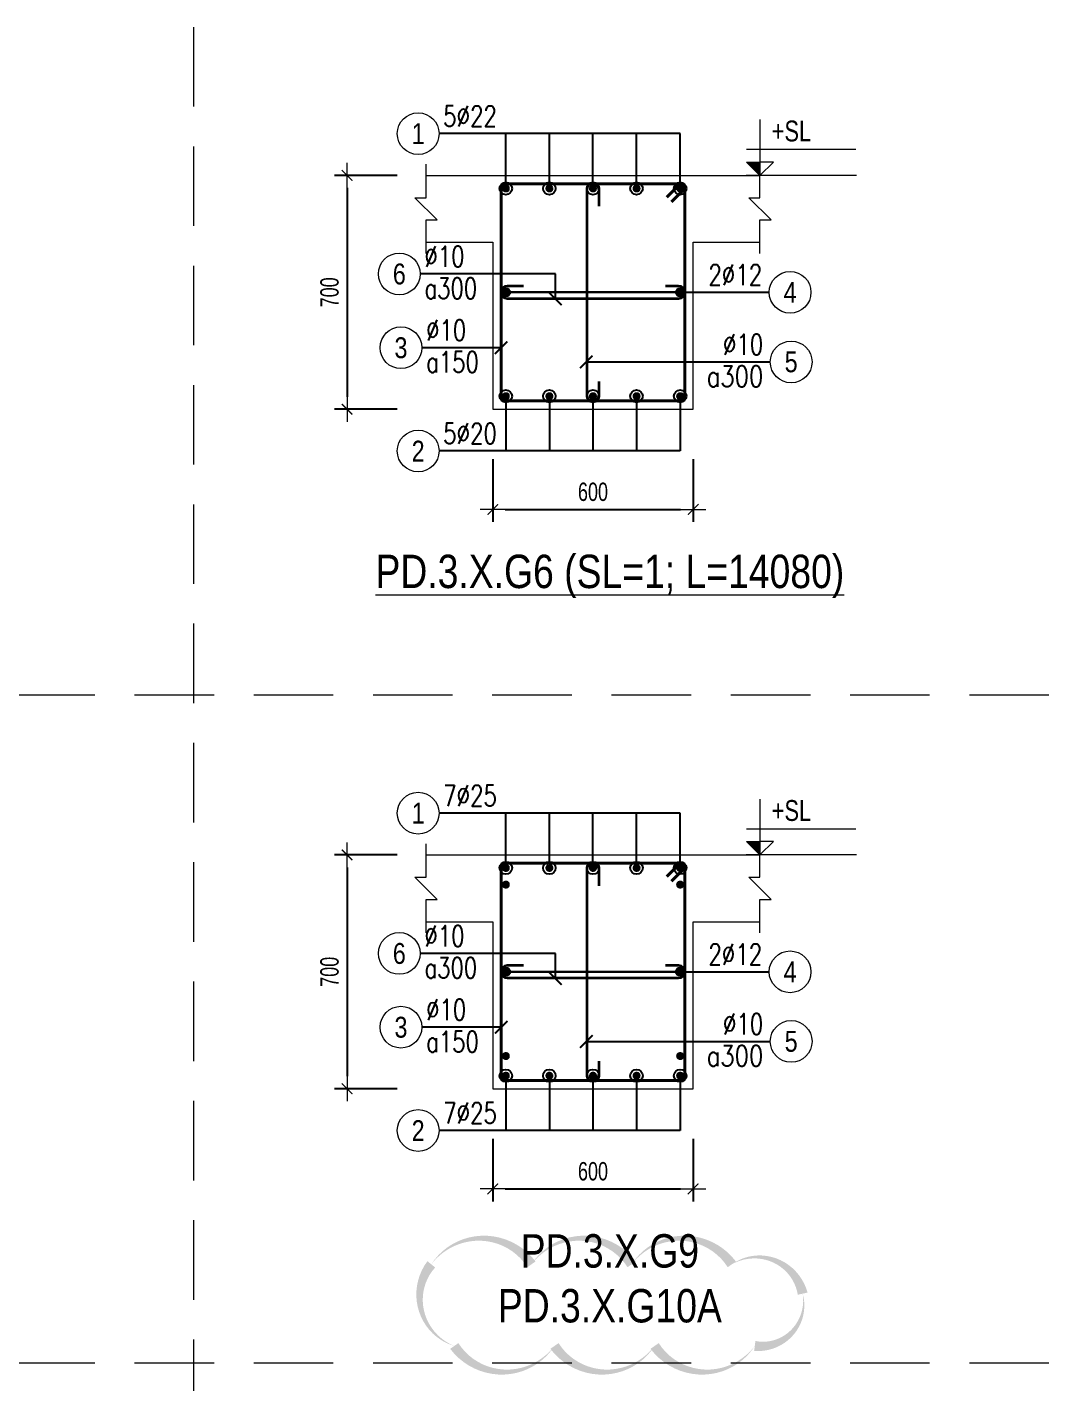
# Model space of a CAD drawing. Header units: millimetres. Extents: x 0 to 264070, y -218202 to 27271.
# Drawn here: x 239985 to 243045, y -191208 to -187149 of the extents above; entities that cross this region are included whole.
import ezdxf
from ezdxf.enums import TextEntityAlignment as Align

# ---------------------------------------------------------------- set-up
doc = ezdxf.new("R2010")
doc.units = ezdxf.units.MM
doc.header["$PDMODE"] = 3
doc.linetypes.add('HIDDEN2', pattern=[4.762499999999999, 3.175, -1.5875])
doc.layers.get('0').update_dxf_attribs({"lineweight": 20})
doc.layers.get('Defpoints').update_dxf_attribs({"color": 151, "lineweight": 9})
doc.layers.add('2020-08-14', color=6, linetype='Continuous', lineweight=20, plot=False)
for name, color, linetype, lineweight in [('NDC_S_ANNO', 7, 'Continuous', 20), ('NDC_S_CONTINUOUS', 3, 'Continuous', 20), ('NDC_S_DIM', 1, 'Continuous', 15), ('NDC_S_HIDDEN', 8, 'HIDDEN2', 13), ('NDC_S_REBAR', 4, 'Continuous', 35), ('NDC_S_STIRRUP', 4, 'Continuous', 40), ('NDC_S_TEXT SYMBOL', 7, 'Continuous', 20), ('NDC_S_THIN LINE', 8, 'Continuous', 9), ('NDC_S_VN TEXT', 7, 'Continuous', 20)]:
    doc.layers.add(name, color=color, linetype=linetype, lineweight=lineweight)
doc.styles.add('ARIAL', font='arial.ttf', dxfattribs={"width": 0.8})
doc.styles.add('NDC_ANNO', font='', dxfattribs={"width": 0.8})
doc.styles.add('NDC_DIM', font='', dxfattribs={"width": 0.75})
doc.styles.add('NDC_EN TXT', font='romans.shx', dxfattribs={"width": 0.8})
doc.styles.get('NDC_ANNO').set_extended_font_data('Dotum')
doc.styles.get('NDC_DIM').set_extended_font_data('Dotum')
doc.dimstyles.new('NDC_dim_25', dxfattribs={"dimscale": 25, "dimtxt": 2.2, "dimasz": 1.5, "dimexe": 1.5, "dimexo": 2.5, "dimgap": 1, "dimtad": 1, "dimdec": 0, "dimzin": 0, "dimdsep": 46, "dimtxsty": 'NDC_DIM', "dimblk": 'DIMMARK', "dimcen": 0.09, "dimdle": 1.2, "dimclrd": 1, "dimclre": 1, "dimclrt": 3, "dimadec": 0, "dimazin": 0, "dimtfac": 1, "dimtdec": 0, "dimtix": 1, "dimtofl": 0, "dimtmove": 0, "dimatfit": 3, "dimfxl": 6, "dimfxlon": 1, "dimtolj": 1, "dimtzin": 0, "dimarcsym": 0})

# ---------------------------------------------------------------- blocks, each defined once
blk = doc.blocks.new('DIMMARK')
at = {"layer": 'NDC_S_DIM', "color": 1}
blk.add_line((-1.5, 0), (1, 0), dxfattribs=at)
at = {"layer": 'NDC_S_DIM', "color": 2, "const_width": 0.1}
blk.add_lwpolyline([(-0.4242640687119285, -0.4242640687119285), (0.4242640687119285, 0.4242640687119285)], dxfattribs=at)
blk = doc.blocks.new('kata_block_THEP')
at = {"layer": 'NDC_S_REBAR', "color": 0}
for p, q in [((-0.5, 0), (0.5, 0)), ((-0.3535533905960619, 0.353553390592424), (0.3535533905960619, -0.353553390592424)), ((0.3535533905960619, 0.353553390592424), (-0.3535533905960619, -0.353553390592424)), ((0, 0.5), (0, -0.5))]:
    blk.add_line(p, q, dxfattribs=at)
at = {"layer": 'NDC_S_REBAR', "color": 0, "const_width": 0.08333333333333334}
blk.add_lwpolyline([(-0.5, -1.818989403545856e-12, 1), (0.5000000000145519, -1.818989403545856e-12, 1), (-0.5, -1.818989403545856e-12, 1)], format="xyb", dxfattribs=at)
blk = doc.blocks.new('*D591')
at = {"layer": 'Defpoints', "color": 0, "transparency": 16777216}
for p in [(241449.2430776834, -187593.0467164905), (240943.2430776834, -188293.0467164905), (241449.2430776834, -188293.0467164905)]:
    blk.add_point(p, dxfattribs=at)
at = {"layer": 'NDC_S_DIM', "color": 1, "lineweight": -2, "transparency": 16777216}
for p, q in [((241093.2430776834, -187593.0467164905), (240905.7430776834, -187593.0467164905)), ((240943.2430776834, -187630.5467164905), (240943.2430776834, -188255.5467164905)), ((241093.2430776834, -188293.0467164905), (240905.7430776834, -188293.0467164905))]:
    blk.add_line(p, q, dxfattribs=at)
at = {"layer": 'NDC_S_DIM', "color": 1, "lineweight": -2, "transparency": 16777216, "xscale": 37.5, "yscale": 37.5, "zscale": 37.5}
for p, rotation in [((240943.2430776834, -187593.0467164905), 90), ((240943.2430776834, -188293.0467164905), 270)]:
    blk.add_blockref('DIMMARK', p, dxfattribs=dict(at, rotation=rotation))
at = {"layer": 'NDC_S_DIM', "color": 3, "transparency": 16777216, "insert": (240890.7430776834, -187943.0467164905), "char_height": 55.00000000000001, "attachment_point": 5, "rotation": 90, "style": 'NDC_DIM'}
blk.add_mtext('\\A1;700', dxfattribs=at)
blk = doc.blocks.new('*D592')
at = {"layer": 'Defpoints', "color": 0, "transparency": 16777216}
for p in [(241379.5699531391, -188293.0467164905), (241979.5699531391, -188293.0467164905), (241979.5699531391, -188593.0467164905)]:
    blk.add_point(p, dxfattribs=at)
at = {"layer": 'NDC_S_DIM', "color": 1, "lineweight": -2, "transparency": 16777216}
for p, q in [((241379.5699531391, -188443.0467164905), (241379.5699531391, -188630.5467164905)), ((241979.5699531391, -188443.0467164905), (241979.5699531391, -188630.5467164905)), ((241417.0699531391, -188593.0467164905), (241942.0699531391, -188593.0467164905))]:
    blk.add_line(p, q, dxfattribs=at)
at = {"layer": 'NDC_S_DIM', "color": 1, "lineweight": -2, "transparency": 16777216, "xscale": 37.5, "yscale": 37.5, "zscale": 37.5, "rotation": 180}
blk.add_blockref('DIMMARK', (241379.5699531391, -188593.0467164905), dxfattribs=at)
at = {"layer": 'NDC_S_DIM', "color": 1, "lineweight": -2, "transparency": 16777216, "xscale": 37.5, "yscale": 37.5, "zscale": 37.5}
blk.add_blockref('DIMMARK', (241979.5699531391, -188593.0467164905), dxfattribs=at)
at = {"layer": 'NDC_S_DIM', "color": 3, "transparency": 16777216, "insert": (241679.5699531391, -188540.5467164905), "char_height": 55.00000000000001, "attachment_point": 5, "style": 'NDC_DIM'}
blk.add_mtext('\\A1;600', dxfattribs=at)
blk = doc.blocks.new('kata_block_CT')
at = {"layer": 'NDC_S_ANNO'}
blk.add_hatch(color=3, dxfattribs=at).paths.add_polyline_path([(0, 1.596954857557648), (-1.612010908633238, 1.596954857557648), (0, 0)])
at = {"layer": 'NDC_S_ANNO', "ltscale": 50}
h = blk.add_hatch(dxfattribs=at)
h.set_pattern_fill('ANSI31', color=256, scale=1.406250541793835, style=0)
h.set_pattern_definition([(45.00000000000001, (0, 5.456968210637569e-12), (-3.157122508925224, 3.157122508925225), [])])
h.paths.add_polyline_path([(0, 1.596954857557648), (0, 0), (1.612010908924276, 1.596954857557648)])
for p, q in [((-1.592704896858777, 3.140833880479477), (11.46947077315417, 3.140833880479477)), ((11.56125648126181, 5.456968210637569e-12), (-1.63869572513795, 5.456968210637569e-12))]:
    blk.add_line(p, q, dxfattribs=at)
for points in [[(0, 6.69495074864426), (0, 0)], [(0, 0), (-1.612010908924276, 1.596954857557648), (0, 1.596954857557648)], [(0, 0), (1.612010908924276, 1.596954857557648), (0, 1.596954857557648)]]:
    blk.add_lwpolyline(points, dxfattribs=at)
at = {"layer": 'NDC_S_ANNO', "color": 8, "ltscale": 50}
blk.add_lwpolyline([(0, 0), (-1.612010908633238, 1.596954857557648), (0, 1.596954857557648)], dxfattribs=at)
at = {"layer": 'NDC_S_TEXT SYMBOL', "color": 3, "style": 'NDC_ANNO', "width": 0.8}
blk.add_attdef('CT', (1.409564409346785, 4.068271311703938), '', height=2.5, dxfattribs=at)
blk = doc.blocks.new('kata_block_TD')
at = {"color": 6, "linetype": 'ByBlock', "lineweight": -2, "style": 'ARIAL', "width": 0.8}
blk.add_attdef('SECTDET2', text='', height=5, dxfattribs=at).set_placement((0, 7.970649532882817), align=Align.CENTER)
at = {"color": 0, "linetype": 'ByBlock', "lineweight": -2, "style": 'ARIAL', "width": 0.8}
blk.add_attdef('SECTDET1', text='', height=5, dxfattribs=at).set_placement((0, 1.470649532882817), align=Align.CENTER)
at = {"color": 3, "lineweight": 25, "style": 'ARIAL', "width": 0.8}
blk.add_attdef('SSCALE', text='', height=2.5, dxfattribs=at).set_placement((0, -3.998868953555331), align=Align.CENTER)
blk = doc.blocks.new('*U241')
blk.add_circle((-2.5, 0), 2.5)
at = {"layer": 'NDC_S_VN TEXT', "color": 3, "style": 'NDC_EN TXT', "width": 0.75}
for tag, p in [('DK1', (0.5, 0.8455043070534884)), ('KC1', (0.5, -2.972544307831413))]:
    blk.add_attdef(tag, p, '', height=2.5, dxfattribs=at)
at = {"layer": 'NDC_S_VN TEXT', "color": 7, "style": 'ARIAL', "width": 0.8}
blk.add_attdef('SH2', text='', height=2.5, dxfattribs=at).set_placement((-2.5, 0), align=Align.MIDDLE)
blk = doc.blocks.new('*U321')
blk.add_circle((2.5, 0), 2.5)
at = {"layer": 'NDC_S_VN TEXT', "color": 3, "style": 'NDC_EN TXT'}
for tag, width, p in [('DK2', 0.75, (-0.85, 0.8455043070534884)), ('KC2', 0.8, (-0.85, -2.972544307831413))]:
    blk.add_attdef(tag, text='', height=2.5, dxfattribs=dict(at, width=width)).set_placement(p, align=Align.RIGHT)
at = {"layer": 'NDC_S_VN TEXT', "color": 7, "style": 'ARIAL', "width": 0.8}
blk.add_attdef('SH3', text='', height=2.5, dxfattribs=at).set_placement((2.5, 0), align=Align.MIDDLE)
blk = doc.blocks.new('*U239')
blk.add_circle((2.5, 0), 2.5)
at = {"layer": 'NDC_S_VN TEXT', "color": 3, "style": 'NDC_EN TXT', "width": 0.75}
blk.add_attdef('DK2', text='', height=2.5, dxfattribs=at).set_placement((-0.85, 0.8455043070534884), align=Align.RIGHT)
at = {"layer": 'NDC_S_VN TEXT', "color": 7, "style": 'ARIAL', "width": 0.8}
blk.add_attdef('SH3', text='', height=2.5, dxfattribs=at).set_placement((2.5, 0), align=Align.MIDDLE)
blk = doc.blocks.new('*U240')
blk.add_circle((-2.5, 0), 2.5)
at = {"layer": 'NDC_S_VN TEXT', "color": 3, "style": 'NDC_EN TXT', "width": 0.75}
blk.add_attdef('DK1', (0.5, 0.8455043070534884), '', height=2.5, dxfattribs=at)
at = {"layer": 'NDC_S_VN TEXT', "color": 7, "style": 'ARIAL', "width": 0.8}
blk.add_attdef('SH2', text='', height=2.5, dxfattribs=at).set_placement((-2.5, 0), align=Align.MIDDLE)
blk = doc.blocks.new('*D597')
at = {"layer": 'Defpoints', "color": 0, "transparency": 16777216}
for p in [(241449.2430776834, -189627.3544273602), (240943.2430776834, -190327.3544273602), (241449.2430776834, -190327.3544273602)]:
    blk.add_point(p, dxfattribs=at)
at = {"layer": 'NDC_S_DIM', "color": 1, "lineweight": -2, "transparency": 16777216}
for p, q in [((241093.2430776834, -189627.3544273602), (240905.7430776834, -189627.3544273602)), ((240943.2430776834, -189664.8544273602), (240943.2430776834, -190289.8544273602)), ((241093.2430776834, -190327.3544273602), (240905.7430776834, -190327.3544273602))]:
    blk.add_line(p, q, dxfattribs=at)
at = {"layer": 'NDC_S_DIM', "color": 1, "lineweight": -2, "transparency": 16777216, "xscale": 37.5, "yscale": 37.5, "zscale": 37.5}
for p, rotation in [((240943.2430776834, -189627.3544273602), 90), ((240943.2430776834, -190327.3544273602), 270)]:
    blk.add_blockref('DIMMARK', p, dxfattribs=dict(at, rotation=rotation))
at = {"layer": 'NDC_S_DIM', "color": 3, "transparency": 16777216, "insert": (240890.7430776835, -189977.3544273602), "char_height": 55.00000000000001, "attachment_point": 5, "rotation": 90, "style": 'NDC_DIM'}
blk.add_mtext('\\A1;700', dxfattribs=at)
blk = doc.blocks.new('*D598')
at = {"layer": 'Defpoints', "color": 0, "transparency": 16777216}
for p in [(241379.5699531391, -190327.3544273602), (241979.5699531391, -190327.3544273602), (241979.5699531391, -190627.3544273602)]:
    blk.add_point(p, dxfattribs=at)
at = {"layer": 'NDC_S_DIM', "color": 1, "lineweight": -2, "transparency": 16777216}
for p, q in [((241379.5699531391, -190477.3544273602), (241379.5699531391, -190664.8544273602)), ((241979.5699531391, -190477.3544273602), (241979.5699531391, -190664.8544273602)), ((241417.0699531391, -190627.3544273602), (241942.0699531391, -190627.3544273602))]:
    blk.add_line(p, q, dxfattribs=at)
at = {"layer": 'NDC_S_DIM', "color": 1, "lineweight": -2, "transparency": 16777216, "xscale": 37.5, "yscale": 37.5, "zscale": 37.5, "rotation": 180}
blk.add_blockref('DIMMARK', (241379.5699531391, -190627.3544273602), dxfattribs=at)
at = {"layer": 'NDC_S_DIM', "color": 1, "lineweight": -2, "transparency": 16777216, "xscale": 37.5, "yscale": 37.5, "zscale": 37.5}
blk.add_blockref('DIMMARK', (241979.5699531391, -190627.3544273602), dxfattribs=at)
at = {"layer": 'NDC_S_DIM', "color": 3, "transparency": 16777216, "insert": (241679.5699531391, -190574.8544273602), "char_height": 55.00000000000001, "attachment_point": 5, "style": 'NDC_DIM'}
blk.add_mtext('\\A1;600', dxfattribs=at)

msp = doc.modelspace()

# ---------------------------------------------------------------- linework, layer by layer
at = {"layer": '2020-08-14'}
msp.add_lwpolyline([(241195.3694536546, -190853.070010496, 0, 30, -0.52056705), (241495.3694536546, -190853.070010496, 0, 30, -0.52056705), (241795.3694536546, -190853.070010496, 0, 30, -0.52056705), (242095.3694536546, -190853.070010496, 0, 30, -0.52056705), (242307.5622027926, -190940.877261358, 0, 30, -0.52056705), (242164.1984659454, -191097.5135245108, 0, 30, -0.52056705), (241864.1984659454, -191097.5135245108, 0, 30, -0.52056705), (241564.1984659454, -191097.5135245108, 0, 30, -0.52056705), (241264.1984659454, -191097.5135245108, 0, 30, -0.52056705)], format="xyseb", close=True, dxfattribs=at)
at = {"layer": 'NDC_S_CONTINUOUS'}
for points in [[(241179.5699531391, -187593.0467164905), (241379.5699531391, -187593.0467164905), (241379.5699531391, -187593.0467164905), (241979.5699531391, -187593.0467164905), (241979.5699531391, -187593.0467164905), (242179.5699531391, -187593.0467164905)], [(241179.5699531391, -187793.0467164905), (241379.5699531391, -187793.0467164905), (241379.5699531391, -188293.0467164905), (241979.5699531391, -188293.0467164905), (241979.5699531391, -187793.0467164905), (242179.5699531391, -187793.0467164905)], [(241179.5699531391, -189627.3544273602), (241379.5699531391, -189627.3544273602), (241379.5699531391, -189627.3544273602), (241979.5699531391, -189627.3544273602), (241979.5699531391, -189627.3544273602), (242179.5699531391, -189627.3544273602)], [(241179.5699531391, -189827.3544273602), (241379.5699531391, -189827.3544273602), (241379.5699531391, -190327.3544273602), (241979.5699531391, -190327.3544273602), (241979.5699531391, -189827.3544273602), (242179.5699531391, -189827.3544273602)]]:
    msp.add_lwpolyline(points, dxfattribs=at)
at = {"layer": 'NDC_S_HIDDEN', "ltscale": 75}
for p, q in [((240483.4511111922, -187149.0592886469), (240483.4511111922, -195149.0592886377)), ((243044.9620485608, -189149.0592886446), (225114.385486981, -189149.0592886446)), ((243044.9620485608, -191149.0592886423), (225114.385486981, -191149.0592886423))]:
    msp.add_line(p, q, dxfattribs=at)
at = {"layer": 'NDC_S_REBAR'}
for points in [[(241697.9399952332, -187685.3914064238), (241697.9399952332, -187636.478236614, 0.9999999999999999), (241661.0759952332, -187636.478236614), (241661.0759952332, -188249.6147164904, 0.9999999999999999), (241697.9399952332, -188249.6147164904), (241697.9399952332, -188210.3578254816, -0.414213562)], [(241471.915122949, -187924.6147164905), (241423.0019531391, -187924.6147164905, 0.9999999999999999), (241423.0019531391, -187961.4787164906), (241936.1379531391, -187961.4787164906, 0.9999999999999999), (241936.1379531391, -187924.6147164905), (241896.8810621302, -187924.6147164905, -0.414213562)], [(241697.9399952332, -189719.6991172935), (241697.9399952332, -189670.7859474837, 0.9999999999999999), (241661.0759952332, -189670.7859474837), (241661.0759952332, -190283.9224273601, 0.9999999999999999), (241697.9399952332, -190283.9224273601), (241697.9399952332, -190244.6655363513, -0.414213562)], [(241471.915122949, -189958.9224273602), (241423.0019531391, -189958.9224273602, 0.9999999999999999), (241423.0019531391, -189995.7864273603), (241936.1379531391, -189995.7864273603, 0.9999999999999999), (241936.1379531391, -189958.9224273602), (241896.8810621303, -189958.9224273602, -0.414213562)]]:
    msp.add_lwpolyline(points, format="xyb", dxfattribs=at)
at = {"layer": 'NDC_S_STIRRUP'}
for points in [[(241900.5699531391, -187658.0467164905), (241940.5699531391, -187618.0467164905, -0.414213562), (241954.5699531391, -187632.0467164905), (241954.5699531391, -188254.0467164905, -0.414213562), (241940.5699531391, -188268.0467164905), (241418.5699531391, -188268.0467164905, -0.414213562), (241404.5699531391, -188254.0467164905), (241404.5699531391, -187632.0467164905, -0.414213562), (241418.5699531391, -187618.0467164905), (241940.5699531391, -187618.0467164905, -0.414213562), (241954.5699531391, -187632.0467164905), (241914.5699531391, -187672.0467164905)], [(241900.5699531391, -189692.3544273602), (241940.5699531391, -189652.3544273602, -0.414213562), (241954.5699531391, -189666.3544273602), (241954.5699531391, -190288.3544273602, -0.414213562), (241940.5699531391, -190302.3544273602), (241418.5699531391, -190302.3544273602, -0.414213562), (241404.5699531391, -190288.3544273602), (241404.5699531391, -189666.3544273602, -0.414213562), (241418.5699531391, -189652.3544273602), (241940.5699531391, -189652.3544273602, -0.414213562), (241954.5699531391, -189666.3544273602), (241914.5699531391, -189706.3544273602)]]:
    msp.add_lwpolyline(points, format="xyb", dxfattribs=at)
at = {"layer": 'NDC_S_THIN LINE'}
for points in [[(241179.5699531391, -187826.3800498238), (241179.5699531391, -187726.3800498238), (241212.9032864724, -187726.3800498238), (241146.2366198058, -187659.7133831572), (241179.5699531391, -187659.7133831572), (241179.5699531391, -187559.7133831572)], [(242179.5699531391, -187826.3800498238), (242179.5699531391, -187726.3800498238), (242212.9032864724, -187726.3800498238), (242146.2366198058, -187659.7133831572), (242179.5699531391, -187659.7133831572), (242179.5699531391, -187559.7133831572)], [(241179.5699531391, -189860.6877606935), (241179.5699531391, -189760.6877606935), (241212.9032864725, -189760.6877606935), (241146.2366198058, -189694.0210940269), (241179.5699531391, -189694.0210940269), (241179.5699531391, -189594.0210940269)], [(242179.5699531391, -189860.6877606935), (242179.5699531391, -189760.6877606935), (242212.9032864725, -189760.6877606935), (242146.2366198058, -189694.0210940269), (242179.5699531391, -189694.0210940269), (242179.5699531391, -189594.0210940269)]]:
    msp.add_lwpolyline(points, dxfattribs=at)

# ---------------------------------------------------------------- block references
at = {"layer": 'NDC_S_REBAR', "color": 3, "xscale": 22, "yscale": 22, "zscale": 22}
for p in [(241418.5699531391, -187632.0467164905), (241418.5699531391, -187943.0467164905), (241418.5699531391, -188254.0467164905), (241418.5699531391, -189666.3544273602), (241418.5699531391, -189977.3544273602), (241418.5699531391, -190288.3544273602)]:
    msp.add_blockref('kata_block_THEP', p, dxfattribs=at)
at = {"layer": 'NDC_S_REBAR', "xscale": 22, "yscale": 22, "zscale": 22}
for p in [(241549.0699531391, -187632.0467164905), (241679.5699531391, -187632.0467164905), (241810.0699531391, -187632.0467164905), (241940.5699531391, -187632.0467164905), (241940.5699531391, -187943.0467164905), (241549.0699531391, -188254.0467164905), (241679.5699531391, -188254.0467164905), (241810.0699531391, -188254.0467164905), (241940.5699531391, -188254.0467164905), (241549.0699531391, -189666.3544273602), (241679.5699531391, -189666.3544273602), (241810.0699531391, -189666.3544273602), (241940.5699531391, -189666.3544273602), (241418.5699531391, -189716.3060466071), (241940.5699531391, -189716.3060466071), (241940.5699531391, -189977.3544273602), (241418.5699531391, -190229.46294929), (241940.5699531391, -190229.46294929), (241549.0699531391, -190288.3544273602), (241679.5699531391, -190288.3544273602), (241810.0699531391, -190288.3544273602), (241940.5699531391, -190288.3544273602)]:
    msp.add_blockref('kata_block_THEP', p, dxfattribs=at)
at = {"layer": 'NDC_S_THIN LINE', "xscale": 25, "yscale": 25, "zscale": 25}
for name, p, values in [('*U240', (241218.5699531391, -187468.0467164905), {'SH2': '1', 'DK1': '5%%c22'}), ('*U241', (241162.0699531391, -187888.0467164905), {'SH2': '6', 'DK1': '%%c10', 'KC1': 'a300'}), ('*U239', (242207.4601969366, -187943.0467164905), {'SH3': '4', 'DK2': '2%%c12'}), ('*U241', (241167.0699531391, -188108.8673871001), {'SH2': '3', 'DK1': '%%c10', 'KC1': 'a150'}), ('*U321', (242210.6261520033, -188151.5138446698), {'SH3': '5', 'DK2': '%%c10', 'KC2': 'a300'}), ('*U240', (241218.5699531391, -188418.0467164905), {'SH2': '2', 'DK1': '5%%c20'}), ('*U240', (241218.5699531391, -189502.3544273602), {'SH2': '1', 'DK1': '7%%c25'}), ('*U241', (241162.0699531391, -189922.3544273602), {'SH2': '6', 'DK1': '%%c10', 'KC1': 'a300'}), ('*U239', (242207.4601969367, -189977.3544273602), {'SH3': '4', 'DK2': '2%%c12'}), ('*U241', (241167.0699531391, -190143.1750979698), {'SH2': '3', 'DK1': '%%c10', 'KC1': 'a150'}), ('*U321', (242210.6261520034, -190185.8215555395), {'SH3': '5', 'DK2': '%%c10', 'KC2': 'a300'}), ('*U240', (241218.5699531391, -190452.3544273602), {'SH2': '2', 'DK1': '7%%c25'})]:
    msp.add_blockref(name, p, dxfattribs=at).add_auto_attribs(values)
at = {"layer": 'NDC_S_VN TEXT', "xscale": 25, "yscale": 25, "zscale": 25}
for p in [(242179.5699531391, -187593.0467164905), (242179.5699531391, -189627.3544273602)]:
    msp.add_blockref('kata_block_CT', p, dxfattribs=at).add_auto_attribs({'CT': '+SL'})
at = {"layer": 'NDC_S_VN TEXT'}
ref = msp.add_blockref('kata_block_TD', (241730.1627093839, -188857.9523634275), dxfattribs=dict(at, xscale=20, yscale=20, zscale=20))
ref.add_attrib('SECTDET1', '%%uPD.3.X.G6 (SL=1; L=14080)', dxfattribs={"layer": '0', "color": 0, "linetype": 'ByBlock', "lineweight": -2, "height": 100, "style": 'ARIAL', "width": 0.8}).set_placement((241730.1627093839, -188828.5393727698), align=Align.CENTER)
ref = msp.add_blockref('kata_block_TD', (241730.1627093839, -190892.2600742972), dxfattribs=dict(at, xscale=20, yscale=20, zscale=20))
ref.add_attrib('SECTDET1', 'PD.3.X.G9', dxfattribs={"layer": '0', "color": 0, "linetype": 'ByBlock', "lineweight": -2, "height": 100, "style": 'ARIAL', "width": 0.8}).set_placement((241730.1627093839, -190862.8470836395), align=Align.CENTER)
ref = msp.add_blockref('kata_block_TD', (241730.1627093839, -191056.4755612981), dxfattribs=dict(at, xscale=20, yscale=20, zscale=20))
ref.add_attrib('SECTDET1', 'PD.3.X.G10A', dxfattribs={"layer": '0', "color": 0, "linetype": 'ByBlock', "lineweight": -2, "height": 100, "style": 'ARIAL', "width": 0.8}).set_placement((241730.1627093839, -191027.0625706404), align=Align.CENTER)

# ---------------------------------------------------------------- dimensions: what is measured, and where the dimension line sits
at = {"layer": 'NDC_S_DIM'}
for base, p1, p2, picture, middle in [((240943.2430776834, -188293.0467164905), (241449.2430776834, -187593.0467164905), (241449.2430776834, -188293.0467164905), '*D591', (240890.7430776834, -187943.0467164905)), ((240943.2430776834, -190327.3544273602), (241449.2430776834, -189627.3544273602), (241449.2430776834, -190327.3544273602), '*D597', (240890.7430776835, -189977.3544273602))]:
    dim = msp.add_linear_dim(base=base, p1=p1, p2=p2, angle=270, dimstyle='NDC_dim_25', dxfattribs=at)
    dim.commit()
    dim.dimension.update_dxf_attribs({"geometry": picture, "text_midpoint": middle})
for base, p1, p2, picture, middle in [((241979.5699531391, -188593.0467164905), (241379.5699531391, -188293.0467164905), (241979.5699531391, -188293.0467164905), '*D592', (241679.5699531391, -188540.5467164905)), ((241979.5699531391, -190627.3544273602), (241379.5699531391, -190327.3544273602), (241979.5699531391, -190327.3544273602), '*D598', (241679.5699531391, -190574.8544273602))]:
    dim = msp.add_linear_dim(base=base, p1=p1, p2=p2, dimstyle='NDC_dim_25', dxfattribs=at)
    dim.commit()
    dim.dimension.update_dxf_attribs({"geometry": picture, "text_midpoint": middle})

# ---------------------------------------------------------------- leaders
at = {"layer": 'NDC_S_THIN LINE'}
for points, override in [([(241940.5699531391, -187632.0467164905), (241940.5699531391, -187468.0467164905), (241218.5699531391, -187468.0467164905)], {"dimldrblk": 'DotBlank'}), ([(241810.0699531391, -187632.0467164905), (241810.0699531391, -187468.0467164905), (241218.5699531391, -187468.0467164905)], {"dimldrblk": 'DotBlank'}), ([(241679.5699531391, -187632.0467164905), (241679.5699531391, -187468.0467164905), (241218.5699531391, -187468.0467164905)], {"dimldrblk": 'DotBlank'}), ([(241549.0699531391, -187632.0467164905), (241549.0699531391, -187468.0467164905), (241218.5699531391, -187468.0467164905)], {"dimldrblk": 'DotBlank'}), ([(241418.5699531391, -187632.0467164905), (241418.5699531391, -187468.0467164905), (241218.5699531391, -187468.0467164905)], {"dimldrblk": 'DotBlank'}), ([(241566.9032864724, -187963.0467164905), (241566.9032864724, -187888.0467164905), (241162.0699531391, -187888.0467164905)], {"dimldrblk": 'ArchTick'}), ([(241418.5699531391, -187943.0467164905), (241946.5699531391, -187943.0467164905)], {"dimasz": 1, "dimldrblk": 'DotBlank'}), ([(241940.5699531391, -187943.0467164905), (241418.5699531391, -187943.0467164905)], {"dimasz": 1, "dimldrblk": 'DotBlank'}), ([(241940.5699531391, -187943.0467164905), (242207.4601969366, -187943.0467164905)], {"dimldrblk": 'DotSmall'}), ([(241404.5699531391, -188108.8673871001), (241167.0699531391, -188108.8673871001)], {"dimldrblk": 'ArchTick'}), ([(241659.5699531392, -188151.5138446698), (242210.6261520033, -188151.5138446698)], {"dimldrblk": 'ArchTick'}), ([(241940.5699531391, -188254.0467164905), (241940.5699531391, -188418.0467164905), (241218.5699531391, -188418.0467164905)], {"dimldrblk": 'DotBlank'}), ([(241810.0699531391, -188254.0467164905), (241810.0699531391, -188418.0467164905), (241218.5699531391, -188418.0467164905)], {"dimldrblk": 'DotBlank'}), ([(241679.5699531391, -188254.0467164905), (241679.5699531391, -188418.0467164905), (241218.5699531391, -188418.0467164905)], {"dimldrblk": 'DotBlank'}), ([(241549.0699531391, -188254.0467164905), (241549.0699531391, -188418.0467164905), (241218.5699531391, -188418.0467164905)], {"dimldrblk": 'DotBlank'}), ([(241418.5699531391, -188254.0467164905), (241418.5699531391, -188418.0467164905), (241218.5699531391, -188418.0467164905)], {"dimldrblk": 'DotBlank'}), ([(241940.5699531391, -189666.3544273602), (241940.5699531391, -189502.3544273602), (241218.5699531391, -189502.3544273602)], {"dimldrblk": 'DotBlank'}), ([(241810.0699531391, -189666.3544273602), (241810.0699531391, -189502.3544273602), (241218.5699531391, -189502.3544273602)], {"dimldrblk": 'DotBlank'}), ([(241679.5699531391, -189666.3544273602), (241679.5699531391, -189502.3544273602), (241218.5699531391, -189502.3544273602)], {"dimldrblk": 'DotBlank'}), ([(241549.0699531391, -189666.3544273602), (241549.0699531391, -189502.3544273602), (241218.5699531391, -189502.3544273602)], {"dimldrblk": 'DotBlank'}), ([(241418.5699531391, -189666.3544273602), (241418.5699531391, -189502.3544273602), (241218.5699531391, -189502.3544273602)], {"dimldrblk": 'DotBlank'}), ([(241566.9032864725, -189997.3544273602), (241566.9032864725, -189922.3544273602), (241162.0699531391, -189922.3544273602)], {"dimldrblk": 'ArchTick'}), ([(241418.5699531391, -189977.3544273602), (241946.5699531391, -189977.3544273602)], {"dimasz": 1, "dimldrblk": 'DotBlank'}), ([(241940.5699531391, -189977.3544273602), (241418.5699531391, -189977.3544273602)], {"dimasz": 1, "dimldrblk": 'DotBlank'}), ([(241940.5699531391, -189977.3544273602), (242207.4601969367, -189977.3544273602)], {"dimldrblk": 'DotSmall'}), ([(241404.5699531391, -190143.1750979698), (241167.0699531391, -190143.1750979698)], {"dimldrblk": 'ArchTick'}), ([(241659.5699531392, -190185.8215555395), (242210.6261520034, -190185.8215555395)], {"dimldrblk": 'ArchTick'}), ([(241940.5699531391, -190288.3544273602), (241940.5699531391, -190452.3544273602), (241218.5699531391, -190452.3544273602)], {"dimldrblk": 'DotBlank'}), ([(241810.0699531391, -190288.3544273602), (241810.0699531391, -190452.3544273602), (241218.5699531391, -190452.3544273602)], {"dimldrblk": 'DotBlank'}), ([(241679.5699531391, -190288.3544273602), (241679.5699531391, -190452.3544273602), (241218.5699531391, -190452.3544273602)], {"dimldrblk": 'DotBlank'}), ([(241549.0699531391, -190288.3544273602), (241549.0699531391, -190452.3544273602), (241218.5699531391, -190452.3544273602)], {"dimldrblk": 'DotBlank'}), ([(241418.5699531391, -190288.3544273602), (241418.5699531391, -190452.3544273602), (241218.5699531391, -190452.3544273602)], {"dimldrblk": 'DotBlank'})]:
    msp.add_leader(points, dimstyle='NDC_dim_25', override=override, dxfattribs=at)

doc.saveas('drawing.dxf')
